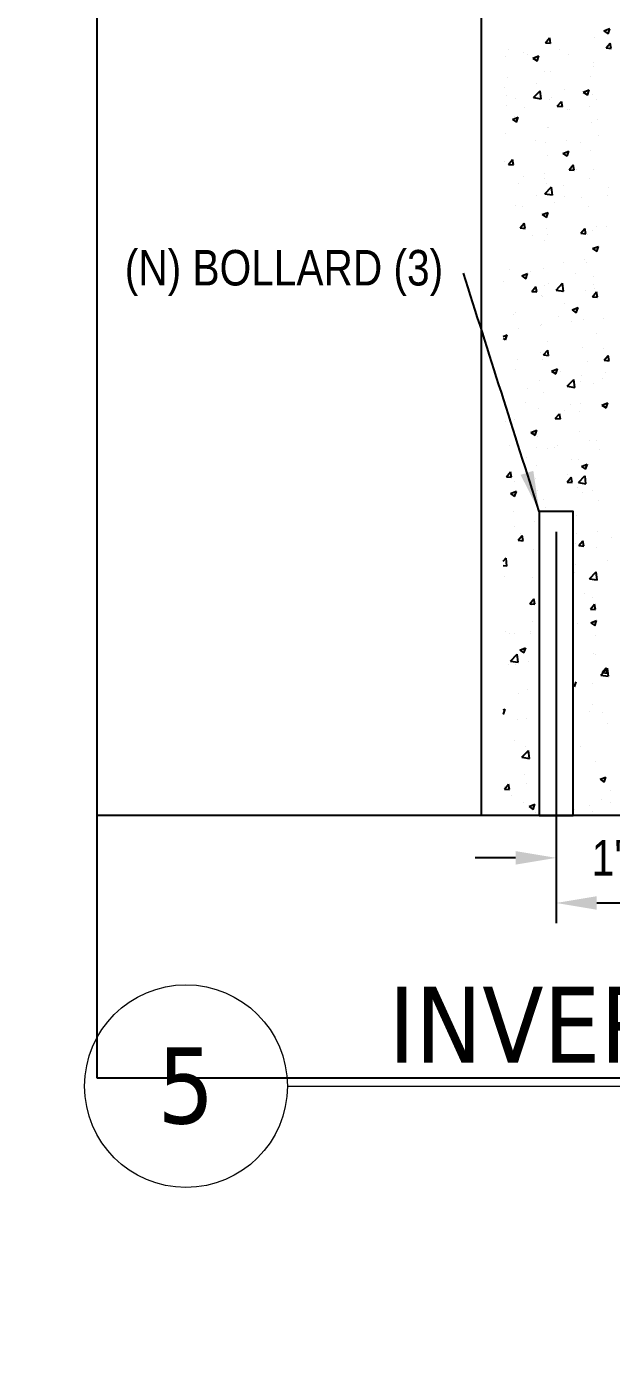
# Model space of a CAD drawing. Extents: x 1.3 to 36.8, y 1.2 to 24.4.
# Drawn here: x 7.617 to 9.058, y 19.12 to 22.417 of the extents above; entities that cross this region are included whole.
import ezdxf
from ezdxf.enums import TextEntityAlignment as Align

# ---------------------------------------------------------------- set-up
doc = ezdxf.new("R2010")
doc.units = 0
doc.header["$LTSCALE"] = 96
doc.header["$MEASUREMENT"] = 0
doc.linetypes.add('DASHED', pattern=[0.75, 0.5, -0.25])
doc.linetypes.add('DOT', pattern=[0.25, 0, -0.25])
doc.layers.add('Annotations', color=250, linetype='Continuous', lineweight=9)
doc.layers.add('NO PLOT - GRID', color=255, linetype='DOT', plot=False)
doc.layers.add('Non Printing', color=253, linetype='Continuous', plot=False)
doc.styles.add('Borrego', font='ARIALN.TTF')
doc.styles.add('Tahoma', font='TAHOMA.TTF')
doc.dimstyles.new('Borrego', dxfattribs={"dimtxt": 0.075, "dimasz": 0.1, "dimexe": 0.05, "dimexo": 0.05, "dimgap": 0.05, "dimtad": 0, "dimdec": 0, "dimzin": 0, "dimdsep": 46, "dimlunit": 3, "dimtxsty": 'Borrego', "dimcen": 0.05, "dimadec": 1, "dimazin": 0, "dimtfac": 1, "dimtdec": 0, "dimtofl": 0, "dimtmove": 0, "dimatfit": 3, "dimfxl": 1, "dimtolj": 1, "dimtzin": 0, "dimarcsym": 0})

# ---------------------------------------------------------------- blocks, each defined once
blk = doc.blocks.new('*D67')
at = {"layer": 'Annotations', "color": 0, "lineweight": -2}
for p, q in [((8.9223, 20.4216), (8.9223, 20.2057)), ((9.6725, 20.4402), (9.6725, 20.2057)), ((9.0223, 20.2557), (9.2144, 20.2557)), ((9.5725, 20.2557), (9.3804, 20.2557))]:
    blk.add_line(p, q, dxfattribs=at)
at = {"layer": 'Annotations', "color": 0}
for points in [[(9.0223, 20.2724), (9.0223, 20.2391), (8.9223, 20.2557)], [(9.5725, 20.2724), (9.5725, 20.2391), (9.6725, 20.2557)]]:
    blk.add_solid(points, dxfattribs=at)
at = {"layer": 'Defpoints', "color": 0}
for p in [(9.6725, 20.4902), (8.9223, 20.4716), (9.6725, 20.2557)]:
    blk.add_point(p, dxfattribs=at)
at = {"layer": 'Annotations', "color": 0, "lineweight": 9, "insert": (9.2974, 20.2557), "char_height": 0.0875, "attachment_point": 5, "style": 'Borrego'}
blk.add_mtext("\\A1;3'", dxfattribs=at)
blk = doc.blocks.new('*D69')
at = {"layer": 'Annotations', "color": 0, "lineweight": -2}
for p, q in [((9.1721, 22.1014), (9.1721, 20.3171)), ((8.9223, 21.1716), (8.9223, 20.3171)), ((8.8223, 20.3671), (8.7223, 20.3671)), ((9.2721, 20.3671), (9.3721, 20.3671))]:
    blk.add_line(p, q, dxfattribs=at)
at = {"layer": 'Annotations', "color": 0}
for points in [[(8.8223, 20.3837), (8.8223, 20.3504), (8.9223, 20.3671)], [(9.2721, 20.3837), (9.2721, 20.3504), (9.1721, 20.3671)]]:
    blk.add_solid(points, dxfattribs=at)
at = {"layer": 'Defpoints', "color": 0}
for p in [(9.1721, 22.1514), (8.9223, 21.2216), (8.9223, 20.3671)]:
    blk.add_point(p, dxfattribs=at)
at = {"layer": 'Annotations', "color": 0, "lineweight": 9, "insert": (9.0472, 20.3671), "char_height": 0.0875, "attachment_point": 5, "style": 'Borrego'}
blk.add_mtext("\\A1;1'", dxfattribs=at)
blk = doc.blocks.new('*U98')
blk.add_line((0.8423, -0.5126), (5.6848, -0.5126))
blk.add_circle((0.5923, -0.5126), 0.25)
at = {"style": 'Tahoma', "flags": 8}
blk.add_attdef('VIEWNAME', text='', height=0.1875, dxfattribs=at).set_placement((1.0922, -0.5109), align=Align.BOTTOM_LEFT)
blk.add_attdef('#', text='', height=0.1875, dxfattribs=at).set_placement((0.5922, -0.5109), align=Align.MIDDLE_CENTER)
blk.add_attdef('VPSCALE', text='', height=0.0938, dxfattribs=at).set_placement((5.6848, -0.589), align=Align.TOP_RIGHT)

msp = doc.modelspace()

# ---------------------------------------------------------------- linework, layer by layer
for p, q in [((8.89624, 22.37802), (8.90628, 22.38999)), ((8.90874, 22.37681), (8.90633, 22.38987)), ((9.0163, 22.3897), (9.0163, 22.3897)), ((9.04003, 22.40707), (9.05461, 22.41267)), ((9.04003, 22.40707), (9.05039, 22.40008)), ((9.05044, 22.39996), (9.05466, 22.41255)), ((8.8041, 22.3617), (8.8041, 22.3617)), ((8.89624, 22.37802), (8.90869, 22.37693)), ((8.91107, 22.37637), (8.91107, 22.37637)), ((8.92936, 22.35995), (8.92936, 22.35995)), ((9.04567, 22.36494), (9.05571, 22.37691)), ((9.04567, 22.36494), (9.05812, 22.36385)), ((9.05817, 22.36374), (9.05576, 22.37679)), ((8.79831, 22.3427), (8.79831, 22.3427)), ((8.84118, 22.35351), (8.84118, 22.35351)), ((8.85046, 22.34957), (8.85046, 22.34957)), ((8.86498, 22.33987), (8.87957, 22.34547)), ((8.86498, 22.33987), (8.87534, 22.33288)), ((8.87539, 22.33277), (8.87962, 22.34536)), ((8.95239, 22.34881), (8.95239, 22.34881)), ((9.01553, 22.32796), (9.01553, 22.32796)), ((8.80157, 22.29234), (8.80157, 22.29234)), ((8.89403, 22.30711), (8.89403, 22.30711)), ((8.90853, 22.30701), (8.90853, 22.30701)), ((9.00613, 22.29511), (9.00613, 22.29511)), ((9.01376, 22.32035), (9.01376, 22.32035)), ((8.79566, 22.2674), (8.79566, 22.2674)), ((8.86671, 22.24256), (8.88294, 22.25947)), ((8.87456, 22.27778), (8.87456, 22.27778)), ((8.88529, 22.23958), (8.88299, 22.25936)), ((8.94395, 22.26136), (8.94395, 22.26136)), ((8.98933, 22.256), (9.00392, 22.26159)), ((8.98933, 22.256), (8.9997, 22.24901)), ((8.99975, 22.24889), (9.00397, 22.26148)), ((8.79903, 22.22299), (8.79903, 22.22299)), ((8.80061, 22.24705), (8.80061, 22.24705)), ((8.82245, 22.24051), (8.82245, 22.24051)), ((8.86671, 22.24256), (8.88524, 22.23968)), ((8.906, 22.23766), (8.906, 22.23766)), ((8.91182, 22.24235), (8.91182, 22.24235)), ((8.92515, 22.22131), (8.93519, 22.23328)), ((8.93765, 22.2201), (8.93524, 22.23316)), ((9.01123, 22.251), (9.01123, 22.251)), ((9.02303, 22.23765), (9.02303, 22.23765)), ((8.81429, 22.1888), (8.82888, 22.1944)), ((8.81975, 22.19561), (8.81975, 22.19561)), ((8.8247, 22.18169), (8.82892, 22.19428)), ((8.84453, 22.21906), (8.84453, 22.21906)), ((8.92515, 22.22131), (8.9376, 22.22022)), ((8.95133, 22.21294), (8.95133, 22.21294)), ((8.95575, 22.21437), (8.95575, 22.21437)), ((9.00348, 22.2198), (9.00348, 22.2198)), ((8.81429, 22.1888), (8.82465, 22.18181)), ((8.90202, 22.1676), (8.90202, 22.1676)), ((8.90347, 22.16831), (8.90347, 22.16831)), ((9.0087, 22.18164), (9.0087, 22.18164)), ((9.02352, 22.18846), (9.02352, 22.18846)), ((8.7965, 22.15364), (8.7965, 22.15364)), ((8.87037, 22.13645), (8.87037, 22.13645)), ((8.89652, 22.13077), (8.89652, 22.13077)), ((8.94867, 22.13763), (8.94867, 22.13763)), ((8.98159, 22.13175), (8.98159, 22.13175)), ((9.02758, 22.14802), (9.02758, 22.14802)), ((8.90093, 22.09895), (8.90093, 22.09895)), ((8.93864, 22.10492), (8.95323, 22.11052)), ((8.93864, 22.10492), (8.94901, 22.09793)), ((8.94906, 22.09781), (8.95328, 22.1104)), ((9.00616, 22.11229), (9.00616, 22.11229)), ((8.79397, 22.08428), (8.79397, 22.08428)), ((8.80462, 22.07768), (8.81467, 22.08965)), ((8.80462, 22.07768), (8.81708, 22.07659)), ((8.81712, 22.07647), (8.81472, 22.08953)), ((8.95405, 22.0646), (8.9641, 22.07657)), ((8.95405, 22.0646), (8.9665, 22.06351)), ((8.96655, 22.0634), (8.96415, 22.07645)), ((8.97277, 22.06585), (8.97277, 22.06585)), ((9.01491, 22.06415), (9.01491, 22.06415)), ((8.8298, 22.02999), (8.8298, 22.02999)), ((8.84171, 22.0486), (8.84171, 22.0486)), ((8.89342, 22.0433), (8.89342, 22.0433)), ((8.89387, 22.05546), (8.89387, 22.05546)), ((8.8984, 22.0296), (8.8984, 22.0296)), ((8.94102, 22.0253), (8.94102, 22.0253)), ((9.00363, 22.04294), (9.00363, 22.04294)), ((8.87373, 22.00201), (8.87373, 22.00201)), ((8.89433, 22.00513), (8.91056, 22.02204)), ((8.89433, 22.00513), (8.91286, 22.00226)), ((8.91291, 22.00215), (8.91061, 22.02194)), ((8.94334, 21.99755), (8.94334, 21.99755)), ((8.98494, 21.99731), (8.98494, 21.99731)), ((9.04954, 22.00101), (9.04954, 22.00101)), ((9.05223, 22.0206), (9.05223, 22.0206)), ((8.82184, 21.9767), (8.82184, 21.9767)), ((8.83906, 21.9733), (8.83906, 21.9733)), ((8.88795, 21.95385), (8.90254, 21.95945)), ((8.89587, 21.96025), (8.89587, 21.96025)), ((8.89836, 21.94674), (8.90259, 21.95933)), ((8.91796, 21.98368), (8.91796, 21.98368)), ((9.0011, 21.97359), (9.0011, 21.97359)), ((8.83353, 21.92097), (8.84357, 21.93294)), ((8.84603, 21.91976), (8.84362, 21.93282)), ((8.88795, 21.95385), (8.89832, 21.94686)), ((9.04688, 21.9257), (9.04688, 21.9257)), ((8.83353, 21.92097), (8.84598, 21.91988)), ((8.86316, 21.90151), (8.86316, 21.90151)), ((8.89957, 21.9194), (8.89957, 21.9194)), ((8.9014, 21.90379), (8.9014, 21.90379)), ((8.98296, 21.9079), (8.993, 21.91987)), ((8.98296, 21.9079), (8.99541, 21.90681)), ((8.99546, 21.90669), (8.99305, 21.91975)), ((8.99473, 21.91884), (8.99473, 21.91884)), ((8.99856, 21.90423), (8.99856, 21.90423)), ((9.01078, 21.9147), (9.01078, 21.9147)), ((9.0229, 21.92465), (9.0229, 21.92465)), ((8.89333, 21.89089), (8.89333, 21.89089)), ((9.01231, 21.86997), (9.0269, 21.87557)), ((9.01231, 21.86997), (9.02267, 21.86298)), ((9.02272, 21.86286), (9.02694, 21.87545)), ((8.93992, 21.83667), (8.93992, 21.83667)), ((8.99208, 21.84353), (8.99208, 21.84353)), ((8.99603, 21.83488), (8.99603, 21.83488)), ((8.80835, 21.81935), (8.80835, 21.81935)), ((8.83726, 21.80278), (8.85185, 21.80838)), ((8.83726, 21.80278), (8.84763, 21.79579)), ((8.84767, 21.79567), (8.8519, 21.80826)), ((8.859, 21.81294), (8.859, 21.81294)), ((8.8908, 21.82154), (8.8908, 21.82154)), ((8.97021, 21.80824), (8.97021, 21.80824)), ((9.0143, 21.80034), (9.0143, 21.80034)), ((8.79171, 21.78966), (8.79171, 21.78966)), ((8.86244, 21.76426), (8.87248, 21.77623)), ((8.86244, 21.76426), (8.87489, 21.76317)), ((8.87494, 21.76306), (8.87253, 21.77611)), ((8.8928, 21.77949), (8.8928, 21.77949)), ((8.90292, 21.78496), (8.90292, 21.78496)), ((8.92195, 21.76771), (8.93818, 21.78462)), ((8.92195, 21.76771), (8.94048, 21.76483)), ((8.93727, 21.76136), (8.93727, 21.76136)), ((8.94053, 21.76473), (8.93823, 21.78452)), ((8.9935, 21.76553), (8.9935, 21.76553)), ((9.01187, 21.75119), (9.02191, 21.76316)), ((9.01414, 21.78026), (9.01414, 21.78026)), ((9.01617, 21.77175), (9.01617, 21.77175)), ((9.02437, 21.74998), (9.02196, 21.76304)), ((8.88512, 21.7545), (8.88512, 21.7545)), ((8.88827, 21.75219), (8.88827, 21.75219)), ((8.94272, 21.73374), (8.94272, 21.73374)), ((9.01187, 21.75119), (9.02432, 21.7501)), ((8.81755, 21.70704), (8.81755, 21.70704)), ((8.82123, 21.71289), (8.82123, 21.71289)), ((8.92876, 21.70234), (8.92876, 21.70234)), ((8.96162, 21.7189), (8.97621, 21.7245)), ((8.96162, 21.7189), (8.97198, 21.71191)), ((8.97203, 21.71179), (8.97625, 21.72438)), ((8.99096, 21.69617), (8.99096, 21.69617)), ((9.03998, 21.69765), (9.03998, 21.69765)), ((8.83031, 21.67233), (8.83031, 21.67233)), ((8.88247, 21.6792), (8.88247, 21.6792)), ((8.88573, 21.68284), (8.88573, 21.68284)), ((8.96137, 21.68958), (8.96137, 21.68958)), ((8.79149, 21.65359), (8.80116, 21.6573)), ((8.79149, 21.64839), (8.79693, 21.64471)), ((8.79698, 21.6446), (8.80121, 21.65719)), ((8.90079, 21.63998), (8.90079, 21.63998)), ((9.02229, 21.66084), (9.02229, 21.66084)), ((8.82766, 21.59703), (8.82766, 21.59703)), ((8.8832, 21.61348), (8.8832, 21.61348)), ((8.88819, 21.59589), (8.88819, 21.59589)), ((8.89134, 21.60756), (8.90139, 21.61953)), ((8.89134, 21.60756), (8.9038, 21.60647)), ((8.90384, 21.60635), (8.90144, 21.61941)), ((8.90656, 21.60741), (8.90656, 21.60741)), ((8.98843, 21.62682), (8.98843, 21.62682)), ((9.03814, 21.62474), (9.03814, 21.62474)), ((9.04077, 21.59448), (9.05082, 21.60645)), ((9.05327, 21.59328), (9.05086, 21.60633)), ((8.82091, 21.5726), (8.82091, 21.5726)), ((8.91093, 21.56782), (8.92551, 21.57342)), ((8.91093, 21.56782), (8.92129, 21.56083)), ((8.92134, 21.56072), (8.92556, 21.57331)), ((8.93212, 21.5679), (8.93212, 21.5679)), ((8.99941, 21.59119), (8.99941, 21.59119)), ((9.04077, 21.59448), (9.05322, 21.59339)), ((9.04333, 21.5632), (9.04333, 21.5632)), ((8.88067, 21.54413), (8.88067, 21.54413)), ((8.94957, 21.53028), (8.9658, 21.5472)), ((8.94957, 21.53028), (8.9681, 21.52741)), ((8.96815, 21.52731), (8.96585, 21.54709)), ((8.98333, 21.54257), (8.98333, 21.54257)), ((8.9859, 21.55747), (8.9859, 21.55747)), ((9.01369, 21.53653), (9.01369, 21.53653)), ((9.03548, 21.54943), (9.03548, 21.54943)), ((8.85176, 21.52524), (8.85176, 21.52524)), ((8.89219, 21.51567), (8.89219, 21.51567)), ((8.84674, 21.48999), (8.84674, 21.48999)), ((8.87813, 21.47478), (8.87813, 21.47478)), ((8.94211, 21.46993), (8.94211, 21.46993)), ((8.95796, 21.48529), (8.95796, 21.48529)), ((8.98068, 21.46726), (8.98068, 21.46726)), ((8.98336, 21.48811), (8.98336, 21.48811)), ((9.03528, 21.48395), (9.04987, 21.48955)), ((9.03528, 21.48395), (9.04565, 21.47696)), ((9.04569, 21.47684), (9.04992, 21.48943)), ((8.79695, 21.44308), (8.79695, 21.44308)), ((8.82061, 21.44908), (8.82061, 21.44908)), ((8.92025, 21.45085), (8.93029, 21.46282)), ((8.92025, 21.45085), (8.9327, 21.44976)), ((8.92852, 21.4604), (8.92852, 21.4604)), ((8.93275, 21.44964), (8.93034, 21.4627)), ((8.86024, 21.41675), (8.87482, 21.42235)), ((8.86024, 21.41675), (8.8706, 21.40976)), ((8.87065, 21.40964), (8.87487, 21.42223)), ((8.8756, 21.40542), (8.8756, 21.40542)), ((8.98083, 21.41876), (8.98083, 21.41876)), ((8.80617, 21.38353), (8.80617, 21.38353)), ((8.87372, 21.37823), (8.87372, 21.37823)), ((8.90018, 21.37617), (8.90018, 21.37617)), ((8.91739, 21.37883), (8.91739, 21.37883)), ((8.92587, 21.38509), (8.92587, 21.38509)), ((9.00477, 21.39548), (9.00477, 21.39548)), ((9.02167, 21.39702), (9.02167, 21.39702)), ((9.0286, 21.37413), (9.0286, 21.37413)), ((8.8501, 21.35555), (8.8501, 21.35555)), ((8.87307, 21.33607), (8.87307, 21.33607)), ((8.96131, 21.35085), (8.96131, 21.35085)), ((8.9783, 21.34941), (8.9783, 21.34941)), ((8.98459, 21.33287), (8.99918, 21.33847)), ((8.98459, 21.33287), (8.99496, 21.32588)), ((8.995, 21.32577), (8.99923, 21.33835)), ((8.79973, 21.30722), (8.80977, 21.31919)), ((8.79973, 21.30722), (8.81218, 21.30613)), ((8.81223, 21.30601), (8.80982, 21.31907)), ((8.87106, 21.30293), (8.87106, 21.30293)), ((8.94916, 21.29414), (8.9592, 21.30611)), ((8.94997, 21.31331), (8.94997, 21.31331)), ((8.96166, 21.29294), (8.95925, 21.30599)), ((8.97719, 21.29286), (8.99342, 21.30977)), ((8.99577, 21.28988), (8.99347, 21.30967)), ((8.80955, 21.26568), (8.82413, 21.27128)), ((8.81891, 21.29606), (8.81891, 21.29606)), ((8.81996, 21.25857), (8.82418, 21.27116)), ((8.87053, 21.26672), (8.87053, 21.26672)), ((8.87594, 21.27294), (8.87594, 21.27294)), ((8.94916, 21.29414), (8.96161, 21.29305)), ((8.97576, 21.28006), (8.97576, 21.28006)), ((8.97719, 21.29286), (8.99572, 21.28999)), ((8.98715, 21.26824), (8.98715, 21.26824)), ((9.01307, 21.27272), (9.01307, 21.27272)), ((8.80955, 21.26568), (8.81991, 21.25869)), ((8.89157, 21.25186), (8.89157, 21.25186)), ((9.02673, 21.24847), (9.02673, 21.24847)), ((8.81626, 21.22076), (8.81626, 21.22076)), ((8.89516, 21.23114), (8.89516, 21.23114)), ((8.97323, 21.2107), (8.97323, 21.2107)), ((8.82, 21.18527), (8.82, 21.18527)), ((8.868, 21.19737), (8.868, 21.19737)), ((9.02408, 21.17316), (9.02408, 21.17316)), ((8.82863, 21.15051), (8.83868, 21.16248)), ((8.82863, 21.15051), (8.84109, 21.14942)), ((8.83537, 21.16648), (8.83537, 21.16648)), ((8.84113, 21.1493), (8.83873, 21.16236)), ((8.84036, 21.14897), (8.84036, 21.14897)), ((8.8793, 21.13849), (8.8793, 21.13849)), ((8.9707, 21.14135), (8.9707, 21.14135)), ((8.97193, 21.1663), (8.97193, 21.1663)), ((8.97806, 21.13744), (8.98811, 21.14941)), ((8.97806, 21.13744), (8.99051, 21.13635)), ((8.99056, 21.13623), (8.98815, 21.14929)), ((9.0578, 21.15708), (9.0578, 21.15708)), ((8.79149, 21.09931), (8.7987, 21.10683)), ((8.80105, 21.08694), (8.79875, 21.10673)), ((8.86547, 21.12801), (8.86547, 21.12801)), ((8.99051, 21.13379), (8.99051, 21.13379)), ((9.02106, 21.13321), (9.02106, 21.13321)), ((9.04818, 21.10138), (9.04818, 21.10138)), ((8.79149, 21.08852), (8.801, 21.08704)), ((8.96816, 21.072), (8.96816, 21.072)), ((8.96928, 21.09099), (8.96928, 21.09099)), ((9.00481, 21.05544), (9.02104, 21.07235)), ((9.02339, 21.05246), (9.02109, 21.07224)), ((8.79392, 21.06058), (8.79392, 21.06058)), ((8.86293, 21.05866), (8.86293, 21.05866)), ((9.00481, 21.05544), (9.02334, 21.05256)), ((9.01635, 21.05118), (9.01635, 21.05118)), ((8.85754, 20.9938), (8.86758, 21.00577)), ((8.87004, 20.9926), (8.86763, 21.00565)), ((8.96563, 21.00264), (8.96563, 21.00264)), ((8.99337, 21.01921), (8.99337, 21.01921)), ((9.01246, 21.00891), (9.01246, 21.00891)), ((8.85754, 20.9938), (8.86999, 20.99271)), ((8.8604, 20.98931), (8.8604, 20.98931)), ((8.86232, 21.00196), (8.86232, 21.00196)), ((9.00697, 20.98073), (9.01701, 20.9927)), ((9.00697, 20.98073), (9.01942, 20.97964)), ((9.01947, 20.97952), (9.01706, 20.99258)), ((8.86456, 20.94942), (8.86456, 20.94942)), ((8.97578, 20.94472), (8.97578, 20.94472)), ((9.00757, 20.94685), (9.02215, 20.95245)), ((9.00757, 20.94685), (9.01793, 20.93986)), ((9.01798, 20.93974), (9.0222, 20.95233)), ((8.79728, 20.92614), (8.79728, 20.92614)), ((8.80751, 20.91979), (8.80751, 20.91979)), ((8.81938, 20.92146), (8.81938, 20.92146)), ((8.85787, 20.91995), (8.85787, 20.91995)), ((8.85966, 20.92666), (8.85966, 20.92666)), ((8.9631, 20.93329), (8.9631, 20.93329)), ((9.0197, 20.91674), (9.0197, 20.91674)), ((8.83252, 20.87965), (8.84711, 20.88525)), ((8.83252, 20.87965), (8.84288, 20.87266)), ((8.84293, 20.87255), (8.84716, 20.88514)), ((9.01533, 20.8722), (9.01533, 20.8722)), ((8.80486, 20.84449), (8.80486, 20.84449)), ((8.81009, 20.85249), (8.82632, 20.86941)), ((8.81009, 20.85249), (8.82862, 20.84962)), ((8.82312, 20.84353), (8.82312, 20.84353)), ((8.82867, 20.84952), (8.82637, 20.8693)), ((8.85533, 20.8506), (8.85533, 20.8506)), ((9.02044, 20.8694), (9.02044, 20.8694)), ((9.03244, 20.81801), (9.04866, 20.83492)), ((9.03244, 20.81801), (9.05096, 20.81514)), ((9.03588, 20.82402), (9.04592, 20.83599)), ((9.03588, 20.82402), (9.04833, 20.82293)), ((9.04554, 20.83413), (9.04554, 20.83413)), ((9.04838, 20.82281), (9.04597, 20.83587)), ((9.05101, 20.81503), (9.04871, 20.83482)), ((8.82895, 20.77271), (8.82895, 20.77271)), ((8.8528, 20.78125), (8.8528, 20.78125)), ((8.96729, 20.78867), (8.97151, 20.80126)), ((9.01268, 20.79689), (9.01268, 20.79689)), ((9.01184, 20.7451), (9.01184, 20.7451)), ((8.79149, 20.73229), (8.79642, 20.73418)), ((8.79149, 20.72207), (8.79219, 20.72159)), ((8.79224, 20.72147), (8.79646, 20.73406)), ((8.82647, 20.70908), (8.82647, 20.70908)), ((8.85027, 20.7119), (8.85027, 20.7119)), ((9.00497, 20.72767), (9.00497, 20.72767)), ((9.03678, 20.72511), (9.03678, 20.72511)), ((9.0489, 20.69969), (9.0489, 20.69969)), ((8.81877, 20.65764), (8.81877, 20.65764)), ((8.84773, 20.64254), (8.84773, 20.64254)), ((8.98197, 20.64294), (8.98197, 20.64294)), ((8.83771, 20.61507), (8.85394, 20.63198)), ((8.83771, 20.61507), (8.85624, 20.6122)), ((8.85091, 20.62569), (8.85091, 20.62569)), ((8.85231, 20.62647), (8.85231, 20.62647)), ((8.85629, 20.61209), (8.85399, 20.63188)), ((8.96352, 20.62177), (8.96352, 20.62177)), ((9.01983, 20.60559), (9.01983, 20.60559)), ((8.79483, 20.53676), (8.80487, 20.54873)), ((8.79611, 20.54352), (8.79611, 20.54352)), ((8.80733, 20.53555), (8.80492, 20.54861)), ((8.8452, 20.57319), (8.8452, 20.57319)), ((8.84826, 20.55039), (8.84826, 20.55039)), ((9.03054, 20.56082), (9.04513, 20.56642)), ((9.03054, 20.56082), (9.0409, 20.55383)), ((9.04095, 20.55372), (9.04518, 20.56631)), ((8.79483, 20.53676), (8.80728, 20.53567)), ((8.81174, 20.52001), (8.81174, 20.52001)), ((9.03417, 20.51062), (9.03417, 20.51062)), ((9.0561, 20.53279), (9.0561, 20.53279)), ((8.84267, 20.50384), (8.84267, 20.50384)), ((8.85549, 20.49363), (8.87008, 20.49923)), ((8.85549, 20.49363), (8.86586, 20.48664)), ((8.85567, 20.49203), (8.85567, 20.49203)), ((8.86591, 20.48652), (8.87013, 20.49911)), ((8.87236, 20.4786), (8.87236, 20.4786)), ((8.96688, 20.48733), (8.96688, 20.48733)), ((9.00393, 20.49593), (9.00393, 20.49593)), ((9.01123, 20.48129), (9.01123, 20.48129)), ((9.05609, 20.50279), (9.05609, 20.50279)), ((9.17229, 20.47156), (7.78952, 20.47156))]:
    msp.add_line(p, q)
msp.add_lwpolyline([(8.73775, 23.28557), (8.73775, 20.47156)])
msp.add_lwpolyline([(8.88063, 20.47156), (8.96396, 20.47156), (8.96396, 21.22156), (8.88063, 21.22156)], close=True)
at = {"layer": 'NO PLOT - GRID'}
for p, q in [((8.36892, 24.28712), (8.36892, 1.26212)), ((1.64392, 21.97462), (35.16892, 21.97462)), ((1.64392, 19.66212), (35.16892, 19.66212))]:
    msp.add_line(p, q, dxfattribs=at)
at = {"layer": 'Non Printing', "linetype": 'Continuous'}
msp.add_lwpolyline([(7.78952, 19.82472), (13.10185, 19.82472), (13.10185, 23.28557), (7.78952, 23.28557)], close=True, dxfattribs=at)

# ---------------------------------------------------------------- block references
at = {"layer": 'Annotations', "linetype": 'DASHED'}
ref = msp.add_blockref('*U98', (7.41708, 20.31653), dxfattribs=at)
ref.add_attrib('VIEWNAME', 'INVERTER ELEVATION', dxfattribs={"layer": '0', "height": 0.1875, "style": 'Tahoma'}).set_placement((8.50928, 19.80563), align=Align.BOTTOM_LEFT)
ref.add_attrib('#', '5', dxfattribs={"layer": '0', "height": 0.1875, "style": 'Tahoma'}).set_placement((8.00928, 19.80563), align=Align.MIDDLE_CENTER)

# ---------------------------------------------------------------- texts
at = {"layer": 'Annotations', "lineweight": 9, "insert": (8.64359, 21.80967), "char_height": 0.0875, "attachment_point": 6, "style": 'Borrego'}
msp.add_mtext('\\A1;(N) BOLLARD (3)', dxfattribs=at)

# ---------------------------------------------------------------- dimensions: what is measured, and where the dimension line sits
at = {"layer": 'Annotations', "lineweight": 9}
for base, p1, p2, picture, middle in [((8.92229, 20.36708), (9.17207, 22.15138), (8.92229, 21.22156), '*D69', (9.04718, 20.36708)), ((9.67252, 20.25572), (8.92229, 20.47156), (9.67252, 20.49023), '*D67', (9.29741, 20.25572))]:
    dim = msp.add_linear_dim(base=base, p1=p1, p2=p2, dimstyle='Borrego', override={"dimscale": 1, "dimtxt": 0.0875, "dimlfac": 48.000002, "dimtix": 0, "dimtofl": 0, "dimtmove": 0, "dimatfit": 3}, dxfattribs=at)
    dim.commit()
    dim.dimension.update_dxf_attribs({"geometry": picture, "text_midpoint": middle})

# ---------------------------------------------------------------- leaders
at = {"layer": 'Annotations', "path_type": 1, "annotation_type": 0, "has_hookline": 1, "hookline_direction": 1, "text_width": 0.77312}
msp.add_leader([(8.88063, 21.22156), (8.69359, 21.80967)], dimstyle='Borrego', override={"dimscale": 1}, dxfattribs=at)

doc.saveas('drawing.dxf')
